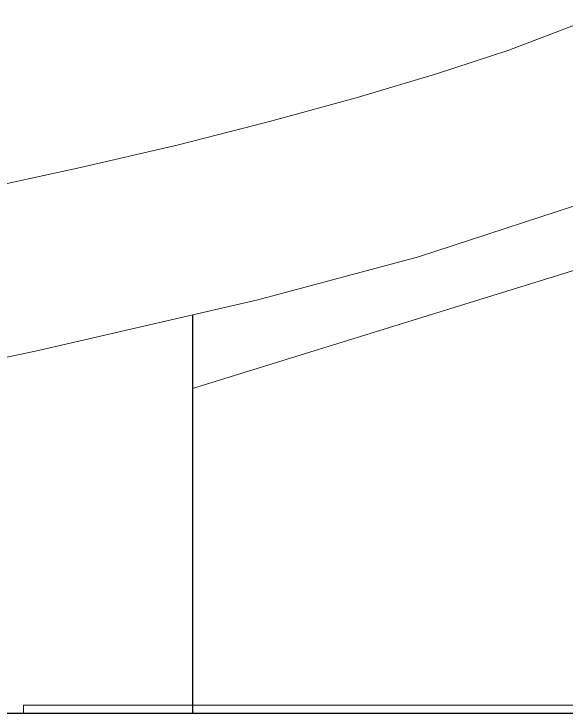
# Model space of a CAD drawing. Header units: inches. Extents: x 249 to 1192, y -18 to 440.
# Drawn here: x 606.807 to 609.636, y 234.804 to 238.389 of the extents above; entities that cross this region are included whole.
import ezdxf

# ---------------------------------------------------------------- set-up
doc = ezdxf.new("R2010")
doc.units = ezdxf.units.IN
doc.header["$MEASUREMENT"] = 0
doc.layers.add('GROUND', color=36, linetype='Continuous')
doc.layers.add('KOLOM', color=5, linetype='Continuous')
doc.layers.add('LANTAI', color=135, linetype='Continuous', lineweight=9)

# ---------------------------------------------------------------- blocks, each defined once
blk = doc.blocks.new('TAMPAK SAMPING KANAN')
at = {"layer": 'GROUND'}
blk.add_lwpolyline([(591.2049, 234.8042), (649.0336, 234.8042)], dxfattribs=at)
at = {"layer": 'KOLOM'}
blk.add_lwpolyline([(607.7218, 236.8457), (607.7218, 234.8042)], dxfattribs=at)
at = {"layer": 'LANTAI'}
for points in [[(609.8315, 238.3892), (609.3439, 238.2037), (608.9724, 238.0819), (608.5614, 237.9592), (608.1163, 237.837), (607.6431, 237.7172), (607.148, 237.6012), (606.6377, 237.4905), (606.1239, 237.3878), (601.1162, 236.4312), (596.2122, 235.4768), (596.2122, 234.8042)], [(609.8624, 237.4651), (608.8808, 237.1443), (608.0563, 236.9226), (606.9396, 236.6659), (605.4349, 236.3435), (603.1849, 235.9137), (600.5291, 235.4064), (597.376, 234.8042)], [(609.8622, 237.1312), (607.7218, 236.4687)]]:
    blk.add_lwpolyline(points, dxfattribs=at)
blk.add_lwpolyline([(616.6122, 234.8042), (606.8562, 234.8042), (606.8562, 234.8442), (616.6122, 234.8442)], close=True, dxfattribs=at)

msp = doc.modelspace()

# ---------------------------------------------------------------- block references
at = {"layer": 'KOLOM'}
msp.add_blockref('TAMPAK SAMPING KANAN', (0, 0), dxfattribs=at)

doc.saveas('drawing.dxf')
